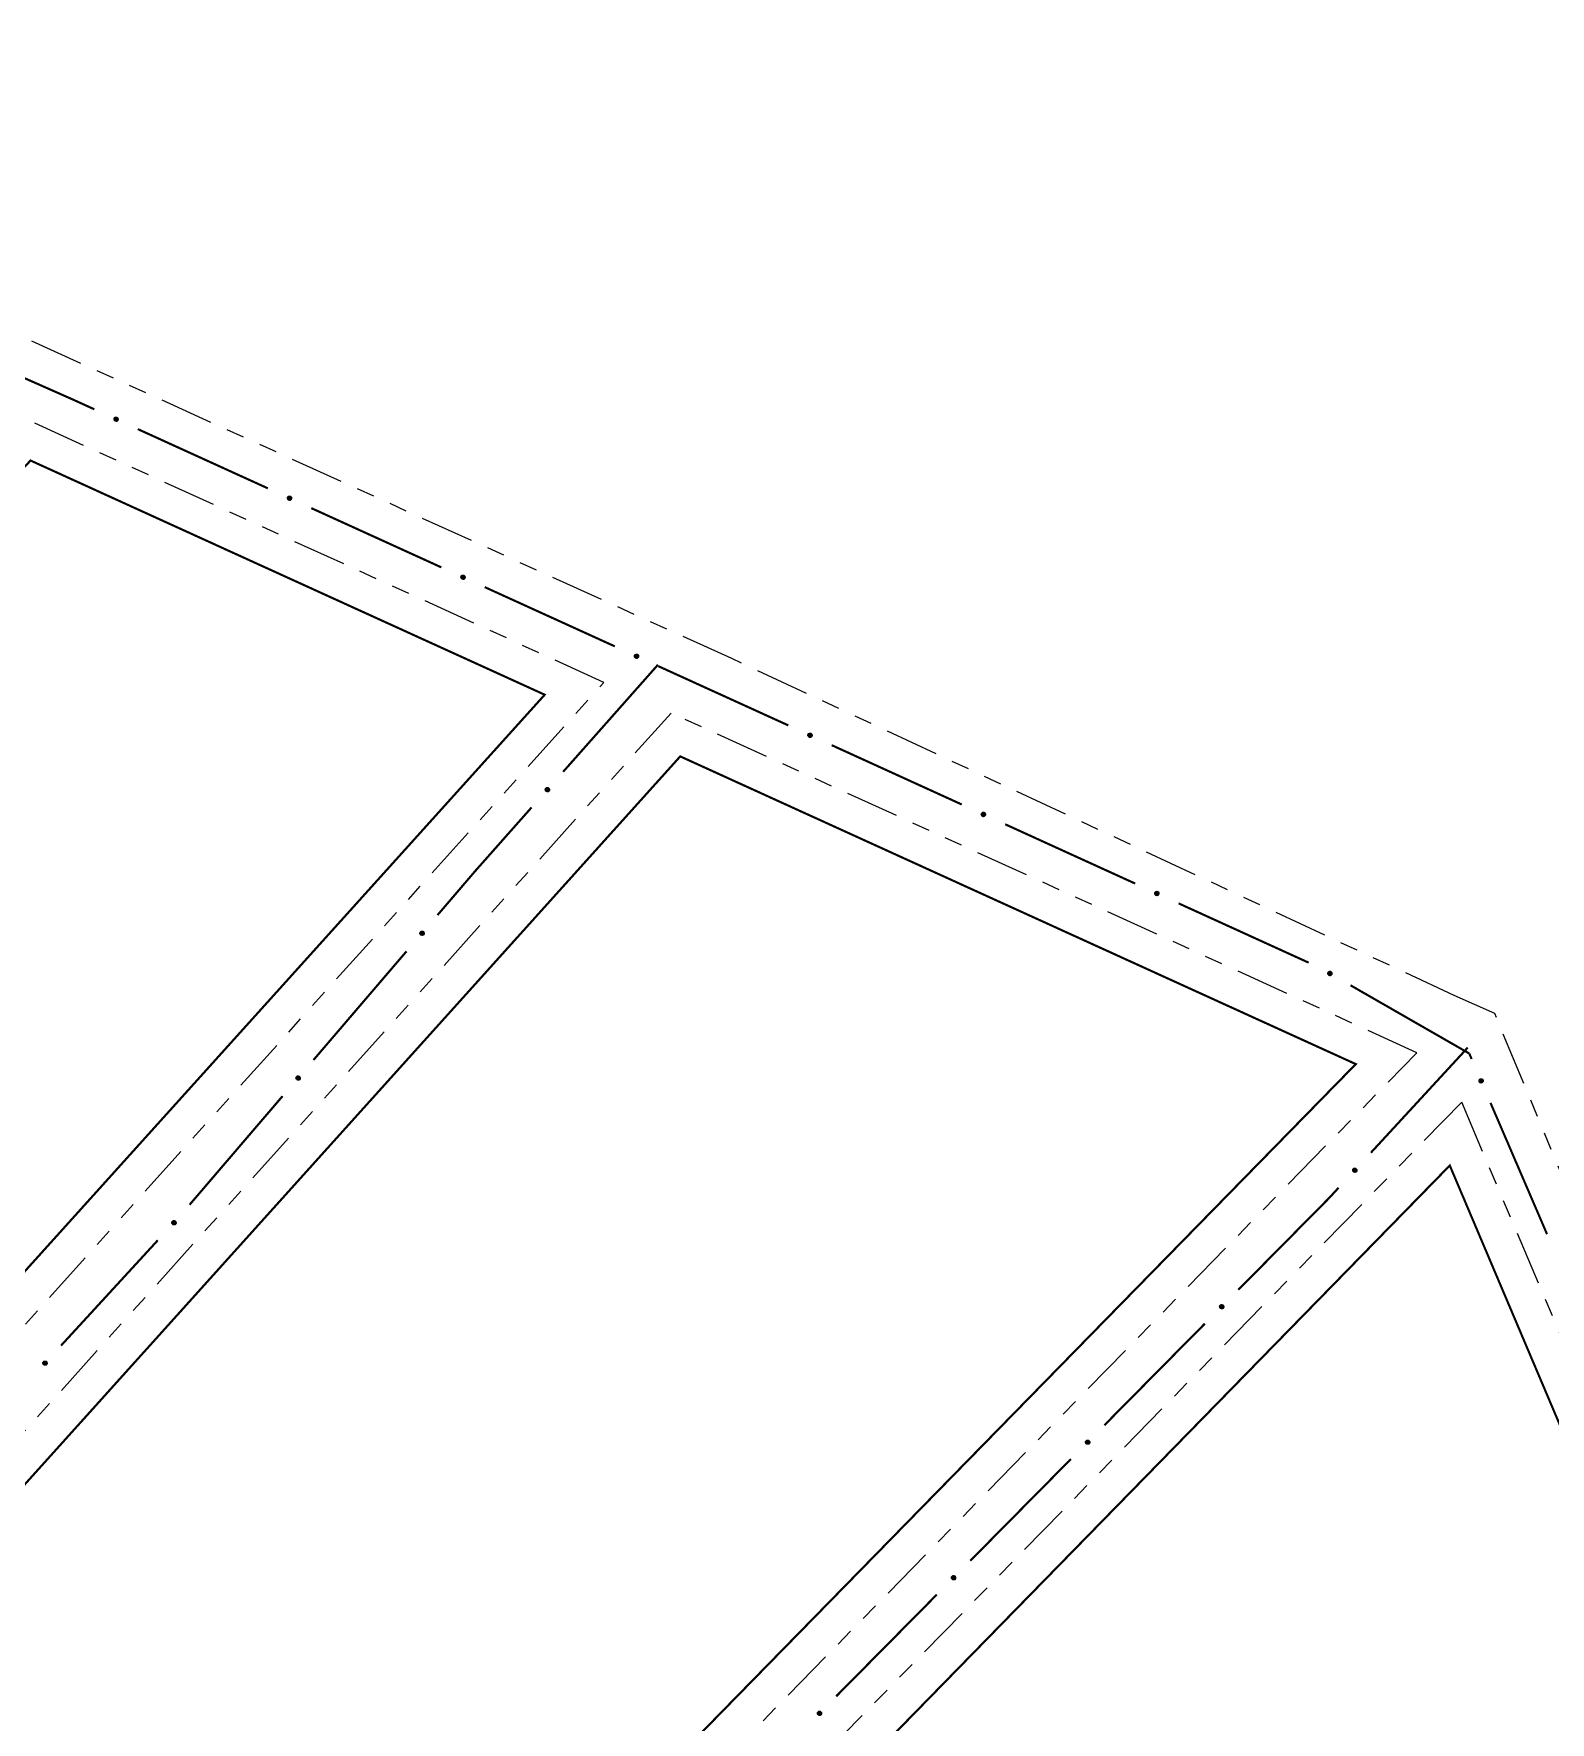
# Model space of a CAD drawing. Extents: x 212200 to 214553, y 4880545 to 4882659.
# Drawn here: x 214149.5 to 214276.8, y 4881555.6 to 4881697.3 of the extents above; entities that cross this region are included whole.
import ezdxf

# ---------------------------------------------------------------- set-up
doc = ezdxf.new("R2010")
doc.units = 0
doc.header["$LTSCALE"] = 1.5
doc.header["$MEASUREMENT"] = 0
doc.linetypes.add('TRACO_12', pattern=[2.5, 2, -0.5])
doc.linetypes.add('TRACO_25', pattern=[8, 3, -1, 1, -1, 1, -1])
for name, color, linetype in [('RU-QUADRA', 210, 'CONTINUOUS'), ('SV-EIXO-RUA-N-PAV', 6, 'CONTINUOUS'), ('SV-RUA-NAO-PAV', 7, 'CONTINUOUS')]:
    doc.layers.add(name, color=color, linetype=linetype)

msp = doc.modelspace()

# ---------------------------------------------------------------- linework, layer by layer
at = {"layer": 'RU-QUADRA', "linetype": 'TRACO_12', "const_width": 0.18, "flags": 128}
for points in [[(214192.384621, 4881641.797245), (214149.230192, 4881661.455855), (213995.81087, 4881499.826961), (214015.334781, 4881445.422312)], [(214037.75946, 4881383.239209), (214260.460889, 4881610.793071), (214203.759097, 4881636.621385), (214020.027107, 4881432.532773)], [(214045.379527, 4881362.767153), (214042.200754, 4881370.885364), (214268.348828, 4881602.281352), (214286.322776, 4881559.911907), (214099.288597, 4881362.758812), (214060.145402, 4881321.92179), (214052.988582, 4881342.364989)]]:
    msp.add_lwpolyline(points, close=True, dxfattribs=at)
at = {"layer": 'SV-EIXO-RUA-N-PAV', "const_width": 0.18}
for points in [[(214143.623611, 4881670.628035), (214152.768217, 4881666.581284)], [(214152.768217, 4881666.581284), (214152.823672, 4881666.556743)], [(214152.823672, 4881666.556743), (214154.588572, 4881665.752856)], [(214158.228746, 4881664.094805), (214169.149269, 4881659.120654)], [(214172.789443, 4881657.462603), (214183.709966, 4881652.488452)], [(214187.35014, 4881650.830402), (214198.270663, 4881645.856251)], [(214201.887049, 4881644.311384), (214193.930626, 4881635.328325)], [(214201.910837, 4881644.1982), (214211.921317, 4881639.638561)], [(214211.921317, 4881639.638561), (214212.515388, 4881639.36797)], [(214212.515388, 4881639.36797), (214212.831294, 4881639.223903)], [(214216.470702, 4881637.564173), (214227.388928, 4881632.584982)], [(214191.278485, 4881632.333973), (214186.637239, 4881627.093855)], [(214231.028337, 4881630.925252), (214241.946563, 4881625.946061)], [(214186.562468, 4881627.009437), (214183.384493, 4881623.296555)], [(214186.637239, 4881627.093855), (214186.562468, 4881627.009437)], [(214245.585972, 4881624.28633), (214256.504197, 4881619.307139)], [(214180.783449, 4881620.257712), (214172.980317, 4881611.141181)], [(214260.019655, 4881617.406132), (214269.558683, 4881611.928274)], [(214269.858982, 4881612.179197), (214261.72681, 4881603.354925)], [(214269.558683, 4881611.928274), (214269.982568, 4881611.684856)], [(214269.982568, 4881611.684856), (214270.184724, 4881611.215331)], [(214170.379273, 4881608.102338), (214162.576141, 4881598.985807)], [(214271.766557, 4881607.541396), (214276.512058, 4881596.519589)], [(214259.016086, 4881600.413501), (214258.338405, 4881599.678145)], [(214258.241961, 4881599.573493), (214250.606486, 4881591.854112)], [(214258.338405, 4881599.678145), (214258.241961, 4881599.573493)], [(214159.909507, 4881596.00513), (214151.791057, 4881587.168233)], [(214247.793557, 4881589.010271), (214239.354769, 4881580.47875)], [(214236.54184, 4881577.634909), (214228.103052, 4881569.103387)], [(214225.290123, 4881566.259547), (214216.851335, 4881557.728025)]]:
    msp.add_lwpolyline(points, dxfattribs=at)
at = {"layer": 'SV-EIXO-RUA-N-PAV'}
for points in [[(214156.323533, 4881665.083566), (214156.369093, 4881665.10135), (214156.411887, 4881665.107319), (214156.449012, 4881665.102024), (214156.480598, 4881665.08879), (214156.511387, 4881665.071613), (214156.538608, 4881665.047445), (214156.562879, 4881665.01393), (214156.58104, 4881664.968352), (214156.584273, 4881664.924112), (214156.581029, 4881664.887438), (214156.569126, 4881664.853707), (214156.551938, 4881664.824076), (214156.525899, 4881664.796631), (214156.491694, 4881664.772366), (214156.445422, 4881664.755214), (214156.403428, 4881664.74965), (214156.367654, 4881664.755715), (214156.333819, 4881664.767896), (214156.302596, 4881664.785809), (214156.276012, 4881664.809687), (214156.251643, 4881664.84417), (214156.235319, 4881664.890065), (214156.229292, 4881664.931885), (214156.234852, 4881664.967735), (214156.247594, 4881665.000776), (214156.264448, 4881665.031867), (214156.287603, 4881665.060241), (214156.323533, 4881665.083566)], [(214170.88423, 4881658.451364), (214170.92979, 4881658.469149), (214170.972584, 4881658.475117), (214171.009709, 4881658.469822), (214171.041295, 4881658.456589), (214171.072084, 4881658.439411), (214171.099305, 4881658.415244), (214171.123576, 4881658.381728), (214171.141737, 4881658.33615), (214171.14497, 4881658.29191), (214171.141726, 4881658.255236), (214171.129823, 4881658.221505), (214171.112635, 4881658.191875), (214171.086596, 4881658.164429), (214171.052391, 4881658.140165), (214171.006119, 4881658.123012), (214170.964125, 4881658.117449), (214170.928351, 4881658.123513), (214170.894516, 4881658.135694), (214170.863293, 4881658.153608), (214170.836709, 4881658.177485), (214170.812341, 4881658.211968), (214170.796016, 4881658.257863), (214170.789989, 4881658.299684), (214170.79555, 4881658.335534), (214170.808291, 4881658.368574), (214170.825145, 4881658.399665), (214170.8483, 4881658.42804), (214170.88423, 4881658.451364)], [(214185.444927, 4881651.819162), (214185.490488, 4881651.836947), (214185.533281, 4881651.842915), (214185.570406, 4881651.83762), (214185.601992, 4881651.824387), (214185.632781, 4881651.807209), (214185.660002, 4881651.783042), (214185.684273, 4881651.749526), (214185.702434, 4881651.703948), (214185.705667, 4881651.659709), (214185.702423, 4881651.623034), (214185.690521, 4881651.589304), (214185.673332, 4881651.559673), (214185.647293, 4881651.532228), (214185.613088, 4881651.507963), (214185.566816, 4881651.490811), (214185.524822, 4881651.485247), (214185.489048, 4881651.491312), (214185.455213, 4881651.503492), (214185.42399, 4881651.521406), (214185.397406, 4881651.545283), (214185.373038, 4881651.579766), (214185.356713, 4881651.625662), (214185.350686, 4881651.667482), (214185.356247, 4881651.703332), (214185.368989, 4881651.736373), (214185.385842, 4881651.767463), (214185.408997, 4881651.795838), (214185.444927, 4881651.819162)], [(214200.005624, 4881645.186961), (214200.051185, 4881645.204745), (214200.093978, 4881645.210714), (214200.131103, 4881645.205419), (214200.162689, 4881645.192186), (214200.193478, 4881645.175008), (214200.220699, 4881645.15084), (214200.24497, 4881645.117325), (214200.263131, 4881645.071747), (214200.266364, 4881645.027507), (214200.26312, 4881644.990833), (214200.251218, 4881644.957102), (214200.234029, 4881644.927471), (214200.20799, 4881644.900026), (214200.173786, 4881644.875762), (214200.127513, 4881644.858609), (214200.085519, 4881644.853046), (214200.049745, 4881644.85911), (214200.01591, 4881644.871291), (214199.984687, 4881644.889204), (214199.958103, 4881644.913082), (214199.933735, 4881644.947565), (214199.91741, 4881644.99346), (214199.911383, 4881645.03528), (214199.916944, 4881645.07113), (214199.929686, 4881645.104171), (214199.946539, 4881645.135262), (214199.969694, 4881645.163636), (214200.005624, 4881645.186961)], [(214214.565946, 4881638.553813), (214214.611515, 4881638.571576), (214214.654311, 4881638.577525), (214214.691433, 4881638.572213), (214214.723013, 4881638.558965), (214214.753795, 4881638.541773), (214214.781004, 4881638.517593), (214214.80526, 4881638.484066), (214214.8234, 4881638.43848), (214214.826612, 4881638.394239), (214214.823351, 4881638.357566), (214214.811433, 4881638.323841), (214214.794231, 4881638.294218), (214214.76818, 4881638.266785), (214214.733964, 4881638.242536), (214214.687683, 4881638.225405), (214214.645687, 4881638.219861), (214214.609915, 4881638.225942), (214214.576086, 4881638.238138), (214214.544871, 4881638.256066), (214214.518299, 4881638.279956), (214214.493946, 4881638.31445), (214214.477643, 4881638.360353), (214214.471635, 4881638.402176), (214214.477212, 4881638.438023), (214214.489969, 4881638.471058), (214214.506837, 4881638.502141), (214214.530005, 4881638.530505), (214214.565946, 4881638.553813)], [(214192.782226, 4881633.865719), (214192.785876, 4881633.816947), (214192.77904, 4881633.774284), (214192.763097, 4881633.740341), (214192.741187, 4881633.714021), (214192.71574, 4881633.689618), (214192.684655, 4881633.670676), (214192.645498, 4881633.657294), (214192.596599, 4881633.653289), (214192.553354, 4881633.663165), (214192.519241, 4881633.677015), (214192.49048, 4881633.698281), (214192.467189, 4881633.723399), (214192.44858, 4881633.756339), (214192.435407, 4881633.796153), (214192.43257, 4881633.845421), (214192.439558, 4881633.887201), (214192.455842, 4881633.919627), (214192.477404, 4881633.948405), (214192.503682, 4881633.973007), (214192.534303, 4881633.991425), (214192.574414, 4881634.004617), (214192.623078, 4881634.006773), (214192.664828, 4881634.000278), (214192.697474, 4881633.984454), (214192.725329, 4881633.962588), (214192.750115, 4881633.937362), (214192.770457, 4881633.906908), (214192.782226, 4881633.865719)], [(214229.123581, 4881631.914892), (214229.169149, 4881631.932655), (214229.211945, 4881631.938604), (214229.249068, 4881631.933292), (214229.280648, 4881631.920044), (214229.311429, 4881631.902852), (214229.338639, 4881631.878672), (214229.362894, 4881631.845145), (214229.381034, 4881631.799559), (214229.384247, 4881631.755317), (214229.380986, 4881631.718644), (214229.369068, 4881631.684919), (214229.351866, 4881631.655297), (214229.325814, 4881631.627863), (214229.291598, 4881631.603615), (214229.245318, 4881631.586484), (214229.203321, 4881631.580939), (214229.16755, 4881631.58702), (214229.133721, 4881631.599217), (214229.102506, 4881631.617145), (214229.075933, 4881631.641034), (214229.051581, 4881631.675529), (214229.035277, 4881631.721431), (214229.02927, 4881631.763255), (214229.034847, 4881631.799102), (214229.047604, 4881631.832137), (214229.064472, 4881631.86322), (214229.087639, 4881631.891584), (214229.123581, 4881631.914892)], [(214243.681215, 4881625.27597), (214243.726784, 4881625.293734), (214243.76958, 4881625.299682), (214243.806702, 4881625.29437), (214243.838282, 4881625.281122), (214243.869064, 4881625.26393), (214243.896273, 4881625.23975), (214243.920529, 4881625.206224), (214243.938669, 4881625.160637), (214243.941881, 4881625.116396), (214243.93862, 4881625.079723), (214243.926702, 4881625.045998), (214243.9095, 4881625.016375), (214243.883449, 4881624.988942), (214243.849233, 4881624.964693), (214243.802952, 4881624.947562), (214243.760956, 4881624.942018), (214243.725185, 4881624.948099), (214243.691355, 4881624.960295), (214243.660141, 4881624.978224), (214243.633568, 4881625.002113), (214243.609215, 4881625.036607), (214243.592912, 4881625.08251), (214243.586904, 4881625.124333), (214243.592481, 4881625.160181), (214243.605238, 4881625.193215), (214243.622106, 4881625.224298), (214243.645274, 4881625.252662), (214243.681215, 4881625.27597)], [(214182.26103, 4881621.814708), (214182.265506, 4881621.766005), (214182.259393, 4881621.723232), (214182.244027, 4881621.689024), (214182.222566, 4881621.662336), (214182.197536, 4881621.637506), (214182.166777, 4881621.61804), (214182.127852, 4881621.603997), (214182.079027, 4881621.599165), (214182.035622, 4881621.608306), (214182.001279, 4881621.621577), (214181.972162, 4881621.642353), (214181.948449, 4881621.667073), (214181.929285, 4881621.699692), (214181.915439, 4881621.739278), (214181.911768, 4881621.78849), (214181.918048, 4881621.830383), (214181.93378, 4881621.86308), (214181.954851, 4881621.892219), (214181.980709, 4881621.917263), (214182.011013, 4881621.936197), (214182.050895, 4881621.950066), (214182.099516, 4881621.953046), (214182.14137, 4881621.947259), (214182.174279, 4881621.931991), (214182.202501, 4881621.910599), (214182.22771, 4881621.885797), (214182.248565, 4881621.855692), (214182.26103, 4881621.814708)], [(214258.215507, 4881618.569118), (214258.262534, 4881618.582554), (214258.305698, 4881618.584485), (214258.342163, 4881618.575733), (214258.37237, 4881618.559598), (214258.401414, 4881618.53961), (214258.426249, 4881618.512997), (214258.447272, 4881618.477354), (214258.461081, 4881618.430275), (214258.460153, 4881618.385927), (214258.453486, 4881618.349718), (214258.438474, 4881618.317251), (214258.418584, 4881618.289362), (214258.390087, 4881618.264478), (214258.353759, 4881618.243527), (214258.306082, 4881618.230787), (214258.263752, 4881618.229184), (214258.228704, 4881618.238575), (214258.19616, 4881618.253873), (214258.166753, 4881618.274635), (214258.142524, 4881618.300899), (214258.121495, 4881618.337514), (214258.109544, 4881618.384737), (214258.107464, 4881618.426938), (214258.11636, 4881618.462109), (214258.132143, 4881618.49381), (214258.151836, 4881618.523184), (214258.177548, 4881618.549264), (214258.215507, 4881618.569118)], [(214171.856854, 4881609.659334), (214171.86133, 4881609.610631), (214171.855217, 4881609.567858), (214171.839851, 4881609.53365), (214171.81839, 4881609.506962), (214171.79336, 4881609.482132), (214171.762601, 4881609.462666), (214171.723676, 4881609.448623), (214171.674851, 4881609.443791), (214171.631446, 4881609.452932), (214171.597103, 4881609.466203), (214171.567986, 4881609.486978), (214171.544273, 4881609.511698), (214171.525109, 4881609.544318), (214171.511263, 4881609.583904), (214171.507592, 4881609.633116), (214171.513872, 4881609.675009), (214171.529603, 4881609.707706), (214171.550675, 4881609.736845), (214171.576533, 4881609.761889), (214171.606837, 4881609.780823), (214171.646719, 4881609.794692), (214171.69534, 4881609.797672), (214171.737194, 4881609.791885), (214171.770103, 4881609.776617), (214171.798324, 4881609.755225), (214171.823534, 4881609.730423), (214171.844389, 4881609.700318), (214171.856854, 4881609.659334)], [(214271.019928, 4881609.553864), (214271.065621, 4881609.536422), (214271.101324, 4881609.512087), (214271.125261, 4881609.48322), (214271.139762, 4881609.452196), (214271.151022, 4881609.418785), (214271.154944, 4881609.382596), (214271.150398, 4881609.341466), (214271.133223, 4881609.295507), (214271.105891, 4881609.260571), (214271.078845, 4881609.235589), (214271.047366, 4881609.218605), (214271.014726, 4881609.20821), (214270.977, 4881609.205381), (214270.935363, 4881609.210394), (214270.889568, 4881609.228783), (214270.854729, 4881609.252879), (214270.832309, 4881609.281409), (214270.815435, 4881609.313165), (214270.804348, 4881609.347412), (214270.800704, 4881609.382958), (214270.805827, 4881609.424871), (214270.824576, 4881609.46983), (214270.848213, 4881609.504852), (214270.87642, 4881609.527667), (214270.908058, 4881609.543575), (214270.941431, 4881609.555277), (214270.977645, 4881609.560733), (214271.019928, 4881609.553864)], [(214260.549766, 4881601.91527), (214260.552453, 4881601.866435), (214260.544776, 4881601.823915), (214260.528166, 4881601.790294), (214260.505741, 4881601.764411), (214260.479817, 4881601.740516), (214260.448364, 4881601.722191), (214260.408951, 4881601.709584), (214260.359982, 4881601.706545), (214260.316941, 4881601.717272), (214260.283108, 4881601.731793), (214260.254772, 4881601.753623), (214260.231981, 4881601.779195), (214260.214026, 4881601.812496), (214260.201641, 4881601.852562), (214260.199777, 4881601.901876), (214260.207589, 4881601.94351), (214260.224509, 4881601.975609), (214260.246635, 4881602.003956), (214260.273394, 4881602.028034), (214260.304372, 4881602.045845), (214260.344735, 4881602.058242), (214260.393433, 4881602.059437), (214260.435047, 4881602.05212), (214260.467374, 4881602.035655), (214260.494792, 4881602.013243), (214260.519075, 4881601.987533), (214260.538812, 4881601.956683), (214260.549766, 4881601.91527)], [(214161.440852, 4881597.50928), (214161.443614, 4881597.46045), (214161.436004, 4881597.417918), (214161.419446, 4881597.384271), (214161.397061, 4881597.358353), (214161.371174, 4881597.334418), (214161.33975, 4881597.316044), (214161.300356, 4881597.303376), (214161.251392, 4881597.300261), (214161.208335, 4881597.310921), (214161.174479, 4881597.32539), (214161.14611, 4881597.347175), (214161.123279, 4881597.372712), (214161.105272, 4881597.405985), (214161.092825, 4881597.446032), (214161.090884, 4881597.495343), (214161.098631, 4881597.536989), (214161.115501, 4881597.569114), (214161.137584, 4881597.597496), (214161.164305, 4881597.621615), (214161.195255, 4881597.639474), (214161.235599, 4881597.651934), (214161.284295, 4881597.653204), (214161.32592, 4881597.645952), (214161.358273, 4881597.629537), (214161.385725, 4881597.607168), (214161.410048, 4881597.581495), (214161.429833, 4881597.550676), (214161.440852, 4881597.50928)], [(214249.379325, 4881590.45693), (214249.380285, 4881590.408031), (214249.371111, 4881590.365809), (214249.353324, 4881590.332795), (214249.329999, 4881590.307721), (214249.303247, 4881590.284756), (214249.271167, 4881590.267553), (214249.231332, 4881590.256347), (214249.182287, 4881590.255039), (214249.139651, 4881590.26728), (214249.106352, 4881590.282987), (214249.078806, 4881590.305804), (214249.056932, 4881590.332166), (214249.040165, 4881590.366079), (214249.029202, 4881590.406558), (214249.029081, 4881590.455907), (214249.038359, 4881590.49724), (214249.056402, 4881590.52872), (214249.079516, 4881590.556268), (214249.107109, 4881590.579386), (214249.138696, 4881590.596091), (214249.179472, 4881590.607055), (214249.228181, 4881590.60653), (214249.269511, 4881590.597747), (214249.301236, 4881590.58015), (214249.327846, 4881590.556784), (214249.351205, 4881590.530232), (214249.369841, 4881590.498705), (214249.379325, 4881590.45693)], [(214150.616251, 4881585.72675), (214150.619014, 4881585.67792), (214150.611403, 4881585.635388), (214150.594845, 4881585.601741), (214150.57246, 4881585.575823), (214150.546573, 4881585.551887), (214150.515149, 4881585.533514), (214150.475755, 4881585.520846), (214150.426791, 4881585.517731), (214150.383734, 4881585.528391), (214150.349878, 4881585.542859), (214150.321509, 4881585.564645), (214150.298678, 4881585.590182), (214150.280671, 4881585.623454), (214150.268224, 4881585.663502), (214150.266283, 4881585.712813), (214150.27403, 4881585.754459), (214150.290901, 4881585.786583), (214150.312983, 4881585.814965), (214150.339704, 4881585.839085), (214150.370654, 4881585.856944), (214150.410998, 4881585.869404), (214150.459694, 4881585.870674), (214150.501319, 4881585.863421), (214150.533672, 4881585.847007), (214150.561125, 4881585.824638), (214150.585447, 4881585.798965), (214150.605233, 4881585.768146), (214150.616251, 4881585.72675)], [(214238.127608, 4881579.081568), (214238.128568, 4881579.032669), (214238.119394, 4881578.990447), (214238.101607, 4881578.957433), (214238.078282, 4881578.932359), (214238.05153, 4881578.909394), (214238.01945, 4881578.892191), (214237.979615, 4881578.880985), (214237.93057, 4881578.879677), (214237.887935, 4881578.891918), (214237.854635, 4881578.907625), (214237.827089, 4881578.930441), (214237.805215, 4881578.956803), (214237.788448, 4881578.990717), (214237.777485, 4881579.031196), (214237.777364, 4881579.080545), (214237.786642, 4881579.121877), (214237.804685, 4881579.153358), (214237.827799, 4881579.180906), (214237.855392, 4881579.204024), (214237.886979, 4881579.220729), (214237.927755, 4881579.231693), (214237.976464, 4881579.231167), (214238.017794, 4881579.222384), (214238.049519, 4881579.204788), (214238.076129, 4881579.181422), (214238.099488, 4881579.15487), (214238.118124, 4881579.123342), (214238.127608, 4881579.081568)], [(214226.875891, 4881567.706206), (214226.876851, 4881567.657307), (214226.867677, 4881567.615084), (214226.84989, 4881567.582071), (214226.826565, 4881567.556996), (214226.799813, 4881567.534031), (214226.767733, 4881567.516829), (214226.727899, 4881567.505622), (214226.678853, 4881567.504315), (214226.636218, 4881567.516556), (214226.602918, 4881567.532263), (214226.575372, 4881567.555079), (214226.553498, 4881567.581441), (214226.536731, 4881567.615355), (214226.525768, 4881567.655834), (214226.525647, 4881567.705183), (214226.534925, 4881567.746515), (214226.552968, 4881567.777996), (214226.576082, 4881567.805544), (214226.603675, 4881567.828662), (214226.635262, 4881567.845367), (214226.676038, 4881567.856331), (214226.724748, 4881567.855805), (214226.766077, 4881567.847022), (214226.797803, 4881567.829426), (214226.824412, 4881567.80606), (214226.847772, 4881567.779508), (214226.866407, 4881567.74798), (214226.875891, 4881567.706206)], [(214215.624174, 4881556.330844), (214215.625134, 4881556.281945), (214215.61596, 4881556.239722), (214215.598173, 4881556.206709), (214215.574848, 4881556.181634), (214215.548096, 4881556.158669), (214215.516016, 4881556.141467), (214215.476182, 4881556.13026), (214215.427136, 4881556.128953), (214215.384501, 4881556.141193), (214215.351202, 4881556.1569), (214215.323655, 4881556.179717), (214215.301781, 4881556.206079), (214215.285014, 4881556.239993), (214215.274052, 4881556.280472), (214215.27393, 4881556.329821), (214215.283208, 4881556.371153), (214215.301251, 4881556.402633), (214215.324365, 4881556.430182), (214215.351958, 4881556.4533), (214215.383545, 4881556.470005), (214215.424321, 4881556.480969), (214215.473031, 4881556.480443), (214215.51436, 4881556.47166), (214215.546086, 4881556.454064), (214215.572695, 4881556.430697), (214215.596055, 4881556.404145), (214215.61469, 4881556.372618), (214215.624174, 4881556.330844)]]:
    msp.add_lwpolyline(points, close=True, dxfattribs=at)
for points in [[(214156.229292, 4881664.931885), (214156.551938, 4881664.824076)], [(214156.233865, 4881664.909164), (214156.534179, 4881664.811359)], [(214156.234852, 4881664.967735), (214156.569126, 4881664.853707)], [(214156.234912, 4881664.947672), (214156.557578, 4881664.839686)], [(214156.235319, 4881664.890065), (214156.525899, 4881664.796631)], [(214156.243409, 4881664.982786), (214156.572394, 4881664.868923)], [(214156.247594, 4881665.000776), (214156.581029, 4881664.887438)], [(214156.24761, 4881664.866918), (214156.505814, 4881664.785295)], [(214156.251643, 4881664.84417), (214156.491694, 4881664.772366)], [(214156.259922, 4881665.015748), (214156.578863, 4881664.90946)], [(214156.264448, 4881665.031867), (214156.584273, 4881664.924112)], [(214156.269825, 4881664.826811), (214156.461305, 4881664.766583)], [(214156.276012, 4881664.809687), (214156.445422, 4881664.755214)], [(214156.280271, 4881665.043965), (214156.578667, 4881664.948533)], [(214156.287603, 4881665.060241), (214156.58104, 4881664.968352)], [(214156.293517, 4881664.796527), (214156.418383, 4881664.754646)], [(214156.302596, 4881664.785809), (214156.403428, 4881664.74965)], [(214156.305587, 4881665.069918), (214156.567972, 4881664.99089)], [(214156.323533, 4881665.083566), (214156.562879, 4881665.01393)], [(214156.348744, 4881665.092245), (214156.543839, 4881665.03337)], [(214156.369093, 4881665.10135), (214156.538608, 4881665.047445)], [(214156.393473, 4881665.104858), (214156.516532, 4881665.062301)], [(214156.411887, 4881665.107319), (214156.511387, 4881665.071613)], [(214170.789989, 4881658.299684), (214171.112635, 4881658.191875)], [(214170.794562, 4881658.276962), (214171.094877, 4881658.179158)], [(214170.79555, 4881658.335534), (214171.129823, 4881658.221505)], [(214170.795609, 4881658.31547), (214171.118275, 4881658.207485)], [(214170.796016, 4881658.257863), (214171.086596, 4881658.164429)], [(214170.804106, 4881658.350584), (214171.133091, 4881658.236722)], [(214170.808291, 4881658.368574), (214171.141726, 4881658.255236)], [(214170.808307, 4881658.234716), (214171.066511, 4881658.153093)], [(214170.812341, 4881658.211968), (214171.052391, 4881658.140165)], [(214170.820619, 4881658.383547), (214171.13956, 4881658.277258)], [(214170.825145, 4881658.399665), (214171.14497, 4881658.29191)], [(214170.830523, 4881658.194609), (214171.022003, 4881658.134382)], [(214170.836709, 4881658.177485), (214171.006119, 4881658.123012)], [(214170.840968, 4881658.411763), (214171.139365, 4881658.316331)], [(214170.8483, 4881658.42804), (214171.141737, 4881658.33615)], [(214170.854214, 4881658.164326), (214170.97908, 4881658.122445)], [(214170.863293, 4881658.153608), (214170.964125, 4881658.117449)], [(214170.866285, 4881658.437717), (214171.128669, 4881658.358688)], [(214170.88423, 4881658.451364), (214171.123576, 4881658.381728)], [(214170.909441, 4881658.460043), (214171.104536, 4881658.401168)], [(214170.92979, 4881658.469149), (214171.099305, 4881658.415244)], [(214170.95417, 4881658.472656), (214171.077229, 4881658.430099)], [(214170.972584, 4881658.475117), (214171.072084, 4881658.439411)], [(214185.350686, 4881651.667482), (214185.673332, 4881651.559673)], [(214185.35526, 4881651.644761), (214185.655574, 4881651.546956)], [(214185.356247, 4881651.703332), (214185.690521, 4881651.589304)], [(214185.356306, 4881651.683268), (214185.678972, 4881651.575283)], [(214185.356713, 4881651.625662), (214185.647293, 4881651.532228)], [(214185.364803, 4881651.718383), (214185.693788, 4881651.60452)], [(214185.368989, 4881651.736373), (214185.702423, 4881651.623034)], [(214185.369004, 4881651.602515), (214185.627208, 4881651.520892)], [(214185.373038, 4881651.579766), (214185.613088, 4881651.507963)], [(214185.381316, 4881651.751345), (214185.700257, 4881651.645056)], [(214185.385842, 4881651.767463), (214185.705667, 4881651.659709)], [(214185.39122, 4881651.562408), (214185.5827, 4881651.50218)], [(214185.397406, 4881651.545283), (214185.566816, 4881651.490811)], [(214185.401665, 4881651.779561), (214185.700062, 4881651.68413)], [(214185.408997, 4881651.795838), (214185.702434, 4881651.703948)], [(214185.414911, 4881651.532124), (214185.539778, 4881651.490243)], [(214185.42399, 4881651.521406), (214185.524822, 4881651.485247)], [(214185.426982, 4881651.805515), (214185.689366, 4881651.726486)], [(214185.444927, 4881651.819162), (214185.684273, 4881651.749526)], [(214185.470138, 4881651.827841), (214185.665233, 4881651.768966)], [(214185.490488, 4881651.836947), (214185.660002, 4881651.783042)], [(214185.514868, 4881651.840455), (214185.637927, 4881651.797897)], [(214185.533281, 4881651.842915), (214185.632781, 4881651.807209)], [(214199.911383, 4881645.03528), (214200.234029, 4881644.927471)], [(214199.915957, 4881645.012559), (214200.216271, 4881644.914754)], [(214199.916944, 4881645.07113), (214200.251218, 4881644.957102)], [(214199.917003, 4881645.051067), (214200.239669, 4881644.943081)], [(214199.91741, 4881644.99346), (214200.20799, 4881644.900026)], [(214199.9255, 4881645.086181), (214200.254486, 4881644.972318)], [(214199.929686, 4881645.104171), (214200.26312, 4881644.990833)], [(214199.929701, 4881644.970313), (214200.187905, 4881644.88869)], [(214199.933735, 4881644.947565), (214200.173786, 4881644.875762)], [(214199.942013, 4881645.119143), (214200.260954, 4881645.012855)], [(214199.946539, 4881645.135262), (214200.266364, 4881645.027507)], [(214199.951917, 4881644.930206), (214200.143397, 4881644.869978)], [(214199.958103, 4881644.913082), (214200.127513, 4881644.858609)], [(214199.962363, 4881645.14736), (214200.260759, 4881645.051928)], [(214199.969694, 4881645.163636), (214200.263131, 4881645.071747)], [(214199.975608, 4881644.899922), (214200.100475, 4881644.858042)], [(214199.984687, 4881644.889204), (214200.085519, 4881644.853046)], [(214199.987679, 4881645.173313), (214200.250064, 4881645.094285)], [(214200.005624, 4881645.186961), (214200.24497, 4881645.117325)], [(214200.030835, 4881645.19564), (214200.22593, 4881645.136765)], [(214200.051185, 4881645.204745), (214200.220699, 4881645.15084)], [(214200.075565, 4881645.208253), (214200.198624, 4881645.165696)], [(214200.093978, 4881645.210714), (214200.193478, 4881645.175008)], [(214214.471635, 4881638.402176), (214214.794231, 4881638.294218)], [(214214.476198, 4881638.379452), (214214.776467, 4881638.281509)], [(214214.477212, 4881638.438023), (214214.811433, 4881638.323841)], [(214214.477262, 4881638.41796), (214214.799878, 4881638.309825)], [(214214.477643, 4881638.360353), (214214.76818, 4881638.266785)], [(214214.485775, 4881638.45307), (214214.814708, 4881638.339055)], [(214214.489923, 4881638.3372), (214214.748089, 4881638.255458)], [(214214.489969, 4881638.471058), (214214.823351, 4881638.357566)], [(214214.493946, 4881638.31445), (214214.733964, 4881638.242536)], [(214214.502304, 4881638.486025), (214214.821195, 4881638.379589)], [(214214.506837, 4881638.502141), (214214.826612, 4881638.394239)], [(214214.51212, 4881638.297083), (214214.703572, 4881638.236767)], [(214214.518299, 4881638.279956), (214214.687683, 4881638.225405)], [(214214.522666, 4881638.514232), (214214.821018, 4881638.418662)], [(214214.530005, 4881638.530505), (214214.8234, 4881638.43848)], [(214214.535797, 4881638.266788), (214214.660645, 4881638.22485)], [(214214.544871, 4881638.256066), (214214.645687, 4881638.219861)], [(214214.547994, 4881638.540174), (214214.810342, 4881638.461024)], [(214214.565946, 4881638.553813), (214214.80526, 4881638.484066)], [(214214.591161, 4881638.56248), (214214.786228, 4881638.503515)], [(214214.611515, 4881638.571576), (214214.781004, 4881638.517593)], [(214214.635896, 4881638.575073), (214214.758936, 4881638.532459)], [(214214.654311, 4881638.577525), (214214.753795, 4881638.541773)], [(214192.534303, 4881633.991425), (214192.43257, 4881633.845421)], [(214192.574414, 4881634.004617), (214192.435407, 4881633.796153)], [(214192.552488, 4881633.992321), (214192.438784, 4881633.826902)], [(214192.503682, 4881633.973007), (214192.439558, 4881633.887201)], [(214192.516591, 4881633.978546), (214192.439952, 4881633.871438)], [(214192.597345, 4881634.001806), (214192.443629, 4881633.778864)], [(214192.623078, 4881634.006773), (214192.44858, 4881633.756339)], [(214192.641764, 4881634.002565), (214192.460235, 4881633.744105)], [(214192.664828, 4881634.000278), (214192.467189, 4881633.723399)], [(214192.678274, 4881633.990278), (214192.48046, 4881633.713432)], [(214192.697474, 4881633.984454), (214192.49048, 4881633.698281)], [(214192.709356, 4881633.971863), (214192.504071, 4881633.690697)], [(214192.725329, 4881633.962588), (214192.519241, 4881633.677015)], [(214192.736031, 4881633.946414), (214192.540931, 4881633.672632)], [(214192.750115, 4881633.937362), (214192.553354, 4881633.663165)], [(214192.757044, 4881633.918688), (214192.578346, 4881633.661366)], [(214192.770457, 4881633.906908), (214192.596599, 4881633.653289)], [(214192.774438, 4881633.886877), (214192.621977, 4881633.659177)], [(214192.782226, 4881633.865719), (214192.645498, 4881633.657294)], [(214192.783135, 4881633.839072), (214192.669665, 4881633.669801)], [(214192.785876, 4881633.816947), (214192.684655, 4881633.670676)], [(214192.782084, 4881633.79261), (214192.705328, 4881633.687428)], [(214192.77904, 4881633.774284), (214192.71574, 4881633.689618)], [(214229.02927, 4881631.763255), (214229.351866, 4881631.655297)], [(214229.033832, 4881631.740531), (214229.334101, 4881631.642588)], [(214229.034847, 4881631.799102), (214229.369068, 4881631.684919)], [(214229.034897, 4881631.779038), (214229.357513, 4881631.670904)], [(214229.035277, 4881631.721431), (214229.325814, 4881631.627863)], [(214229.04341, 4881631.814149), (214229.372343, 4881631.700134)], [(214229.047557, 4881631.698279), (214229.305724, 4881631.616537)], [(214229.047604, 4881631.832137), (214229.380986, 4881631.718644)], [(214229.051581, 4881631.675529), (214229.291598, 4881631.603615)], [(214229.059938, 4881631.847103), (214229.37883, 4881631.740667)], [(214229.064472, 4881631.86322), (214229.384247, 4881631.755317)], [(214229.069755, 4881631.658161), (214229.261207, 4881631.597846)], [(214229.075933, 4881631.641034), (214229.245318, 4881631.586484)], [(214229.080301, 4881631.87531), (214229.378653, 4881631.779741)], [(214229.087639, 4881631.891584), (214229.381034, 4881631.799559)], [(214229.093432, 4881631.627867), (214229.218279, 4881631.585929)], [(214229.102506, 4881631.617145), (214229.203321, 4881631.580939)], [(214229.105629, 4881631.901253), (214229.367977, 4881631.822103)], [(214229.123581, 4881631.914892), (214229.362894, 4881631.845145)], [(214229.148795, 4881631.923559), (214229.343863, 4881631.864594)], [(214229.169149, 4881631.932655), (214229.338639, 4881631.878672)], [(214229.193531, 4881631.936151), (214229.31657, 4881631.893537)], [(214229.211945, 4881631.938604), (214229.311429, 4881631.902852)], [(214243.586904, 4881625.124333), (214243.9095, 4881625.016375)], [(214243.591467, 4881625.10161), (214243.891736, 4881625.003667)], [(214243.592481, 4881625.160181), (214243.926702, 4881625.045998)], [(214243.592531, 4881625.140117), (214243.915147, 4881625.031983)], [(214243.592912, 4881625.08251), (214243.883449, 4881624.988942)], [(214243.601044, 4881625.175227), (214243.929977, 4881625.061213)], [(214243.605192, 4881625.059357), (214243.863359, 4881624.977615)], [(214243.605238, 4881625.193215), (214243.93862, 4881625.079723)], [(214243.609215, 4881625.036607), (214243.849233, 4881624.964693)], [(214243.617573, 4881625.208182), (214243.936465, 4881625.101746)], [(214243.622106, 4881625.224298), (214243.941881, 4881625.116396)], [(214243.627389, 4881625.01924), (214243.818841, 4881624.958924)], [(214243.633568, 4881625.002113), (214243.802952, 4881624.947562)], [(214243.637935, 4881625.236389), (214243.936287, 4881625.14082)], [(214243.645274, 4881625.252662), (214243.938669, 4881625.160637)], [(214243.651067, 4881624.988946), (214243.775914, 4881624.947007)], [(214243.660141, 4881624.978224), (214243.760956, 4881624.942018)], [(214243.663263, 4881625.262331), (214243.925612, 4881625.183181)], [(214243.681215, 4881625.27597), (214243.920529, 4881625.206224)], [(214243.70643, 4881625.284638), (214243.901498, 4881625.225672)], [(214243.726784, 4881625.293734), (214243.896273, 4881625.23975)], [(214243.751165, 4881625.29723), (214243.874205, 4881625.254616)], [(214243.76958, 4881625.299682), (214243.869064, 4881625.26393)], [(214182.011013, 4881621.936197), (214181.911768, 4881621.78849)], [(214182.050895, 4881621.950066), (214181.915439, 4881621.739278)], [(214181.980709, 4881621.917263), (214181.918048, 4881621.830383)], [(214182.029181, 4881621.937401), (214181.918295, 4881621.770079)], [(214181.993522, 4881621.923019), (214181.918708, 4881621.814629)], [(214182.073871, 4881621.947644), (214181.923953, 4881621.72213)], [(214182.099516, 4881621.953046), (214181.929285, 4881621.699692)], [(214182.118271, 4881621.949155), (214181.941145, 4881621.687658)], [(214182.14137, 4881621.947259), (214181.948449, 4881621.667073)], [(214182.154984, 4881621.937488), (214181.961887, 4881621.657331)], [(214182.174279, 4881621.931991), (214181.972162, 4881621.642353)], [(214182.186373, 4881621.919602), (214181.985879, 4881621.635)], [(214182.202501, 4881621.910599), (214182.001279, 4881621.621577)], [(214182.213475, 4881621.894608), (214182.02304, 4881621.617561)], [(214182.22771, 4881621.885797), (214182.035622, 4881621.608306)], [(214182.234954, 4881621.867243), (214182.06064, 4881621.606931)], [(214182.248565, 4881621.855692), (214182.079027, 4881621.599165)], [(214182.252885, 4881621.835731), (214182.104302, 4881621.605482)], [(214182.26103, 4881621.814708), (214182.127852, 4881621.603997)], [(214182.26239, 4881621.78808), (214182.151803, 4881621.616911)], [(214182.265506, 4881621.766005), (214182.166777, 4881621.61804)], [(214182.262127, 4881621.741607), (214182.187163, 4881621.63514)], [(214182.259393, 4881621.723232), (214182.197536, 4881621.637506)], [(214258.107464, 4881618.426938), (214258.418584, 4881618.289362)], [(214258.109544, 4881618.384737), (214258.390087, 4881618.264478)], [(214258.109887, 4881618.403888), (214258.399712, 4881618.278366)], [(214258.114538, 4881618.442129), (214258.425662, 4881618.304375)], [(214258.11636, 4881618.462109), (214258.438474, 4881618.317251)], [(214258.119611, 4881618.36054), (214258.369028, 4881618.255075)], [(214258.121495, 4881618.337514), (214258.353759, 4881618.243527)], [(214258.126289, 4881618.476292), (214258.443154, 4881618.332094)], [(214258.132143, 4881618.49381), (214258.453486, 4881618.349718)], [(214258.13797, 4881618.318527), (214258.322962, 4881618.240617)], [(214258.142524, 4881618.300899), (214258.306082, 4881618.230787)], [(214258.145819, 4881618.507561), (214258.453394, 4881618.371846)], [(214258.151836, 4881618.523184), (214258.460153, 4881618.385927)], [(214258.158719, 4881618.286157), (214258.27911, 4881618.232756)], [(214258.166753, 4881618.274635), (214258.263752, 4881618.229184)], [(214258.168724, 4881618.533746), (214258.456861, 4881618.410766)], [(214258.177548, 4881618.549264), (214258.461081, 4881618.430275)], [(214258.196361, 4881618.557213), (214258.450183, 4881618.453938)], [(214258.215507, 4881618.569118), (214258.447272, 4881618.477354)], [(214258.24142, 4881618.575396), (214258.430138, 4881618.498493)], [(214258.262534, 4881618.582554), (214258.426249, 4881618.512997)], [(214258.287135, 4881618.583761), (214258.405663, 4881618.529856)], [(214258.305698, 4881618.584485), (214258.401414, 4881618.53961)], [(214171.606837, 4881609.780823), (214171.507592, 4881609.633116)], [(214171.646719, 4881609.794692), (214171.511263, 4881609.583904)], [(214171.576533, 4881609.761889), (214171.513872, 4881609.675009)], [(214171.625005, 4881609.782027), (214171.514119, 4881609.614705)], [(214171.589346, 4881609.767645), (214171.514532, 4881609.659255)], [(214171.669695, 4881609.79227), (214171.519777, 4881609.566756)], [(214171.69534, 4881609.797672), (214171.525109, 4881609.544318)], [(214171.714094, 4881609.793781), (214171.536969, 4881609.532284)], [(214171.737194, 4881609.791885), (214171.544273, 4881609.511698)], [(214171.750807, 4881609.782114), (214171.557711, 4881609.501957)], [(214171.770103, 4881609.776617), (214171.567986, 4881609.486978)], [(214171.782197, 4881609.764228), (214171.581703, 4881609.479626)], [(214171.798324, 4881609.755225), (214171.597103, 4881609.466203)], [(214171.809299, 4881609.739234), (214171.618864, 4881609.462187)], [(214171.823534, 4881609.730423), (214171.631446, 4881609.452932)], [(214171.830778, 4881609.711869), (214171.656464, 4881609.451557)], [(214171.844389, 4881609.700318), (214171.674851, 4881609.443791)], [(214171.848709, 4881609.680356), (214171.700126, 4881609.450108)], [(214171.856854, 4881609.659334), (214171.723676, 4881609.448623)], [(214171.858214, 4881609.632706), (214171.747627, 4881609.461537)], [(214171.86133, 4881609.610631), (214171.762601, 4881609.462666)], [(214171.857951, 4881609.586233), (214171.782987, 4881609.479766)], [(214171.855217, 4881609.567858), (214171.79336, 4881609.482132)], [(214270.800704, 4881609.382958), (214270.889568, 4881609.228783)], [(214270.804348, 4881609.347412), (214270.854729, 4881609.252879)], [(214270.804826, 4881609.36145), (214270.869162, 4881609.24653)], [(214270.805827, 4881609.424871), (214270.935363, 4881609.210394)], [(214270.807629, 4881609.399798), (214270.908971, 4881609.22653)], [(214270.818125, 4881609.444429), (214270.954507, 4881609.210481)], [(214270.824576, 4881609.46983), (214270.977, 4881609.205381)], [(214270.836332, 4881609.484952), (214270.993029, 4881609.210725)], [(214270.848213, 4881609.504852), (214271.014726, 4881609.20821)], [(214270.862982, 4881609.512768), (214271.029392, 4881609.215981)], [(214270.87642, 4881609.527667), (214271.047366, 4881609.218605)], [(214270.89287, 4881609.533064), (214271.06001, 4881609.227679)], [(214270.908058, 4881609.543575), (214271.078845, 4881609.235589)], [(214270.927248, 4881609.546381), (214271.092039, 4881609.253354)], [(214270.941431, 4881609.555277), (214271.105891, 4881609.260571)], [(214270.961279, 4881609.553604), (214271.118149, 4881609.282423)], [(214270.977645, 4881609.560733), (214271.133223, 4881609.295507)], [(214270.997467, 4881609.555815), (214271.138689, 4881609.320979)], [(214271.019928, 4881609.553864), (214271.150398, 4881609.341466)], [(214271.044431, 4881609.543352), (214271.149359, 4881609.368657)], [(214271.065621, 4881609.536422), (214271.154944, 4881609.382596)], [(214271.086033, 4881609.522638), (214271.148576, 4881609.408431)], [(214271.101324, 4881609.512087), (214271.151022, 4881609.418785)], [(214260.304372, 4881602.045845), (214260.199777, 4881601.901876)], [(214260.344735, 4881602.058242), (214260.201641, 4881601.852562)], [(214260.322571, 4881602.046381), (214260.205625, 4881601.883239)], [(214260.273394, 4881602.028034), (214260.207589, 4881601.94351)], [(214260.286409, 4881602.033317), (214260.207671, 4881601.927743)], [(214260.367607, 4881602.054979), (214260.209521, 4881601.835114)], [(214260.393433, 4881602.059437), (214260.214026, 4881601.812496)], [(214260.412032, 4881602.054861), (214260.225437, 4881601.800034)], [(214260.435047, 4881602.05212), (214260.231981, 4881601.779195)], [(214260.448293, 4881602.041856), (214260.245053, 4881601.768968)], [(214260.467374, 4881602.035655), (214260.254772, 4881601.753623)], [(214260.479005, 4881602.022831), (214260.26821, 4881601.745772)], [(214260.494792, 4881602.013243), (214260.283108, 4881601.731793)], [(214260.505172, 4881601.99686), (214260.304707, 4881601.726982)], [(214260.519075, 4881601.987533), (214260.316941, 4881601.717272)], [(214260.525634, 4881601.968725), (214260.341892, 4881601.714981)], [(214260.538812, 4881601.956683), (214260.359982, 4881601.706545)], [(214260.542397, 4881601.936577), (214260.385471, 4881601.711931)], [(214260.549766, 4881601.91527), (214260.408951, 4881601.709584)], [(214260.550149, 4881601.88861), (214260.43336, 4881601.721611)], [(214260.552453, 4881601.866435), (214260.448364, 4881601.722191)], [(214260.548181, 4881601.842178), (214260.469364, 4881601.738531)], [(214260.544776, 4881601.823915), (214260.479817, 4881601.740516)], [(214161.195255, 4881597.639474), (214161.090884, 4881597.495343)], [(214161.235599, 4881597.651934), (214161.092825, 4881597.446032)], [(214161.213454, 4881597.640039), (214161.096761, 4881597.476715)], [(214161.164305, 4881597.621615), (214161.098631, 4881597.536989)], [(214161.177312, 4881597.626919), (214161.098738, 4881597.521222)], [(214161.258476, 4881597.648707), (214161.100731, 4881597.428596)], [(214161.284295, 4881597.653204), (214161.105272, 4881597.405985)], [(214161.302901, 4881597.648658), (214161.116703, 4881597.393541)], [(214161.32592, 4881597.645952), (214161.123279, 4881597.372712)], [(214161.339182, 4881597.635709), (214161.136366, 4881597.362505)], [(214161.358273, 4881597.629537), (214161.14611, 4881597.347175)], [(214161.369924, 4881597.616731), (214161.15956, 4881597.339345)], [(214161.385725, 4881597.607168), (214161.174479, 4881597.32539)], [(214161.396131, 4881597.590801), (214161.196085, 4881597.320612)], [(214161.410048, 4881597.581495), (214161.208335, 4881597.310921)], [(214161.416637, 4881597.562698), (214161.233289, 4881597.308668)], [(214161.429833, 4881597.550676), (214161.251392, 4881597.300261)], [(214161.433449, 4881597.530576), (214161.276873, 4881597.305687)], [(214161.440852, 4881597.50928), (214161.300356, 4881597.303376)], [(214161.441276, 4881597.482621), (214161.324746, 4881597.315441)], [(214161.443614, 4881597.46045), (214161.33975, 4881597.316044)], [(214161.43938, 4881597.436186), (214161.360725, 4881597.332417)], [(214161.436004, 4881597.417918), (214161.371174, 4881597.334418)], [(214249.138696, 4881590.596091), (214249.029081, 4881590.455907)], [(214249.179472, 4881590.607055), (214249.029202, 4881590.406558)], [(214249.156903, 4881590.595985), (214249.034267, 4881590.437075)], [(214249.202214, 4881590.602987), (214249.036461, 4881590.388843)], [(214249.120302, 4881590.584206), (214249.037884, 4881590.481479)], [(214249.107109, 4881590.579386), (214249.038359, 4881590.49724)], [(214249.228181, 4881590.60653), (214249.040165, 4881590.366079)], [(214249.246608, 4881590.6013), (214249.051128, 4881590.353223)], [(214249.269511, 4881590.597747), (214249.056932, 4881590.332166)], [(214249.282386, 4881590.587022), (214249.069635, 4881590.321483)], [(214249.301236, 4881590.58015), (214249.078806, 4881590.305804)], [(214249.312407, 4881590.566924), (214249.091958, 4881590.297483)], [(214249.327846, 4881590.556784), (214249.106352, 4881590.282987)], [(214249.337641, 4881590.540045), (214249.127768, 4881590.277416)], [(214249.351205, 4881590.530232), (214249.139651, 4881590.26728)], [(214249.357096, 4881590.511205), (214249.164506, 4881590.264109)], [(214249.369841, 4881590.498705), (214249.182287, 4881590.255039)], [(214249.372713, 4881590.478484), (214249.207951, 4881590.259522)], [(214249.379325, 4881590.45693), (214249.231332, 4881590.256347)], [(214249.378766, 4881590.430274), (214249.256151, 4881590.267504)], [(214249.380285, 4881590.408031), (214249.271167, 4881590.267553)], [(214249.375159, 4881590.38394), (214249.292731, 4881590.283142)], [(214249.371111, 4881590.365809), (214249.303247, 4881590.284756)], [(214150.370654, 4881585.856944), (214150.266283, 4881585.712813)], [(214150.410998, 4881585.869404), (214150.268224, 4881585.663502)], [(214150.388853, 4881585.857509), (214150.27216, 4881585.694184)], [(214150.339704, 4881585.839085), (214150.27403, 4881585.754459)], [(214150.352711, 4881585.844388), (214150.274137, 4881585.738692)], [(214150.433875, 4881585.866176), (214150.27613, 4881585.646066)], [(214150.459694, 4881585.870674), (214150.280671, 4881585.623454)], [(214150.4783, 4881585.866127), (214150.292102, 4881585.611011)], [(214150.501319, 4881585.863421), (214150.298678, 4881585.590182)], [(214150.514581, 4881585.853179), (214150.311766, 4881585.579975)], [(214150.533672, 4881585.847007), (214150.321509, 4881585.564645)], [(214150.545323, 4881585.834201), (214150.334959, 4881585.556815)], [(214150.561125, 4881585.824638), (214150.349878, 4881585.542859)], [(214150.57153, 4881585.808271), (214150.371485, 4881585.538082)], [(214150.585447, 4881585.798965), (214150.383734, 4881585.528391)], [(214150.592036, 4881585.780168), (214150.408688, 4881585.526138)], [(214150.605233, 4881585.768146), (214150.426791, 4881585.517731)], [(214150.608849, 4881585.748046), (214150.452272, 4881585.523156)], [(214150.616251, 4881585.72675), (214150.475755, 4881585.520846)], [(214150.616675, 4881585.700091), (214150.500146, 4881585.532911)], [(214150.619014, 4881585.67792), (214150.515149, 4881585.533514)], [(214150.61478, 4881585.653656), (214150.536124, 4881585.549887)], [(214150.611403, 4881585.635388), (214150.546573, 4881585.551887)], [(214237.886979, 4881579.220729), (214237.777364, 4881579.080545)], [(214237.927755, 4881579.231693), (214237.777485, 4881579.031196)], [(214237.905186, 4881579.220623), (214237.78255, 4881579.061713)], [(214237.950497, 4881579.227625), (214237.784744, 4881579.013481)], [(214237.868585, 4881579.208844), (214237.786167, 4881579.106117)], [(214237.855392, 4881579.204024), (214237.786642, 4881579.121877)], [(214237.976464, 4881579.231167), (214237.788448, 4881578.990717)], [(214237.994891, 4881579.225937), (214237.799411, 4881578.977861)], [(214238.017794, 4881579.222384), (214237.805215, 4881578.956803)], [(214238.030669, 4881579.21166), (214237.817918, 4881578.946121)], [(214238.049519, 4881579.204788), (214237.827089, 4881578.930441)], [(214238.06069, 4881579.191561), (214237.840241, 4881578.922121)], [(214238.076129, 4881579.181422), (214237.854635, 4881578.907625)], [(214238.085924, 4881579.164683), (214237.876051, 4881578.902054)], [(214238.099488, 4881579.15487), (214237.887935, 4881578.891918)], [(214238.105379, 4881579.135843), (214237.912789, 4881578.888746)], [(214238.118124, 4881579.123342), (214237.93057, 4881578.879677)], [(214238.120996, 4881579.103122), (214237.956234, 4881578.88416)], [(214238.127608, 4881579.081568), (214237.979615, 4881578.880985)], [(214238.127049, 4881579.054911), (214238.004434, 4881578.892142)], [(214238.128568, 4881579.032669), (214238.01945, 4881578.892191)], [(214238.123442, 4881579.008578), (214238.041014, 4881578.90778)], [(214238.119394, 4881578.990447), (214238.05153, 4881578.909394)], [(214226.635262, 4881567.845367), (214226.525647, 4881567.705183)], [(214226.676038, 4881567.856331), (214226.525768, 4881567.655834)], [(214226.653469, 4881567.845261), (214226.530833, 4881567.686351)], [(214226.69878, 4881567.852262), (214226.533027, 4881567.638119)], [(214226.616868, 4881567.833482), (214226.53445, 4881567.730755)], [(214226.603675, 4881567.828662), (214226.534925, 4881567.746515)], [(214226.724748, 4881567.855805), (214226.536731, 4881567.615355)], [(214226.743174, 4881567.850575), (214226.547695, 4881567.602498)], [(214226.766077, 4881567.847022), (214226.553498, 4881567.581441)], [(214226.778952, 4881567.836297), (214226.566201, 4881567.570758)], [(214226.797803, 4881567.829426), (214226.575372, 4881567.555079)], [(214226.808973, 4881567.816199), (214226.588524, 4881567.546759)], [(214226.824412, 4881567.80606), (214226.602918, 4881567.532263)], [(214226.834207, 4881567.78932), (214226.624334, 4881567.526692)], [(214226.847772, 4881567.779508), (214226.636218, 4881567.516556)], [(214226.853662, 4881567.76048), (214226.661072, 4881567.513384)], [(214226.866407, 4881567.74798), (214226.678853, 4881567.504315)], [(214226.869279, 4881567.72776), (214226.704517, 4881567.508797)], [(214226.875891, 4881567.706206), (214226.727899, 4881567.505622)], [(214226.875332, 4881567.679549), (214226.752717, 4881567.51678)], [(214226.876851, 4881567.657307), (214226.767733, 4881567.516829)], [(214226.871725, 4881567.633215), (214226.789297, 4881567.532418)], [(214226.867677, 4881567.615084), (214226.799813, 4881567.534031)], [(214215.383545, 4881556.470005), (214215.27393, 4881556.329821)], [(214215.424321, 4881556.480969), (214215.274052, 4881556.280472)], [(214215.401752, 4881556.469898), (214215.279116, 4881556.310988)], [(214215.447063, 4881556.4769), (214215.28131, 4881556.262756)], [(214215.473031, 4881556.480443), (214215.285014, 4881556.239993)], [(214215.491457, 4881556.475213), (214215.295978, 4881556.227136)], [(214215.51436, 4881556.47166), (214215.301781, 4881556.206079)], [(214215.365151, 4881556.45812), (214215.282733, 4881556.355392)], [(214215.351958, 4881556.4533), (214215.283208, 4881556.371153)], [(214215.527235, 4881556.460935), (214215.314484, 4881556.195396)], [(214215.546086, 4881556.454064), (214215.323655, 4881556.179717)], [(214215.557256, 4881556.440837), (214215.336807, 4881556.171396)], [(214215.572695, 4881556.430697), (214215.351202, 4881556.1569)], [(214215.58249, 4881556.413958), (214215.372617, 4881556.15133)], [(214215.596055, 4881556.404145), (214215.384501, 4881556.141193)], [(214215.601945, 4881556.385118), (214215.409355, 4881556.138022)], [(214215.61469, 4881556.372618), (214215.427136, 4881556.128953)], [(214215.617562, 4881556.352398), (214215.4528, 4881556.133435)], [(214215.624174, 4881556.330844), (214215.476182, 4881556.13026)], [(214215.623615, 4881556.304187), (214215.501, 4881556.141417)], [(214215.625134, 4881556.281945), (214215.516016, 4881556.141467)], [(214215.620009, 4881556.257853), (214215.53758, 4881556.157055)], [(214215.61596, 4881556.239722), (214215.548096, 4881556.158669)]]:
    msp.add_lwpolyline(points, dxfattribs=at)
at = {"layer": 'SV-RUA-NAO-PAV', "linetype": 'TRACO_25'}
for points in [[(214205.935021, 4881362.759471, 6.454242), (214322.606157, 4881482.265731, 6.454242), (214327.002493, 4881486.457915, 6.454242), (214292.983703, 4881564.83703, 5.950777), (214272.119004, 4881615.045262, 5.950777), (214268.728384, 4881616.547306, 6.630455), (214208.090086, 4881644.827976, 6.630455), (214026.034708, 4881727.388759, 6.630455), (213938.89536, 4881635.630606, 7.36048), (214035.602812, 4881362.759201, 7.36048)], [(214103.958997, 4881362.758812, 6.001123), (214289.851158, 4881559.276387, 6.454242), (214269.35155, 4881607.599493, 5.321445), (214038.732217, 4881371.628487, 7.536693), (214041.896175, 4881362.75655, 7.36048)]]:
    msp.add_polyline3d(points, dxfattribs=at)
for points in [[(214197.354792, 4881642.829741, 5.950777), (214148.527088, 4881665.07276, 5.950777), (213992.363197, 4881500.552432, 7.587039), (214014.204944, 4881439.688981, 7.36048)], [(214036.556387, 4881377.720811, 7.536693), (214265.59572, 4881611.750674, 5.321445), (214203.001097, 4881640.263239, 5.699044), (214016.596683, 4881433.206111, 7.108747)]]:
    msp.add_polyline3d(points, close=True, dxfattribs=at)

doc.saveas('drawing.dxf')
